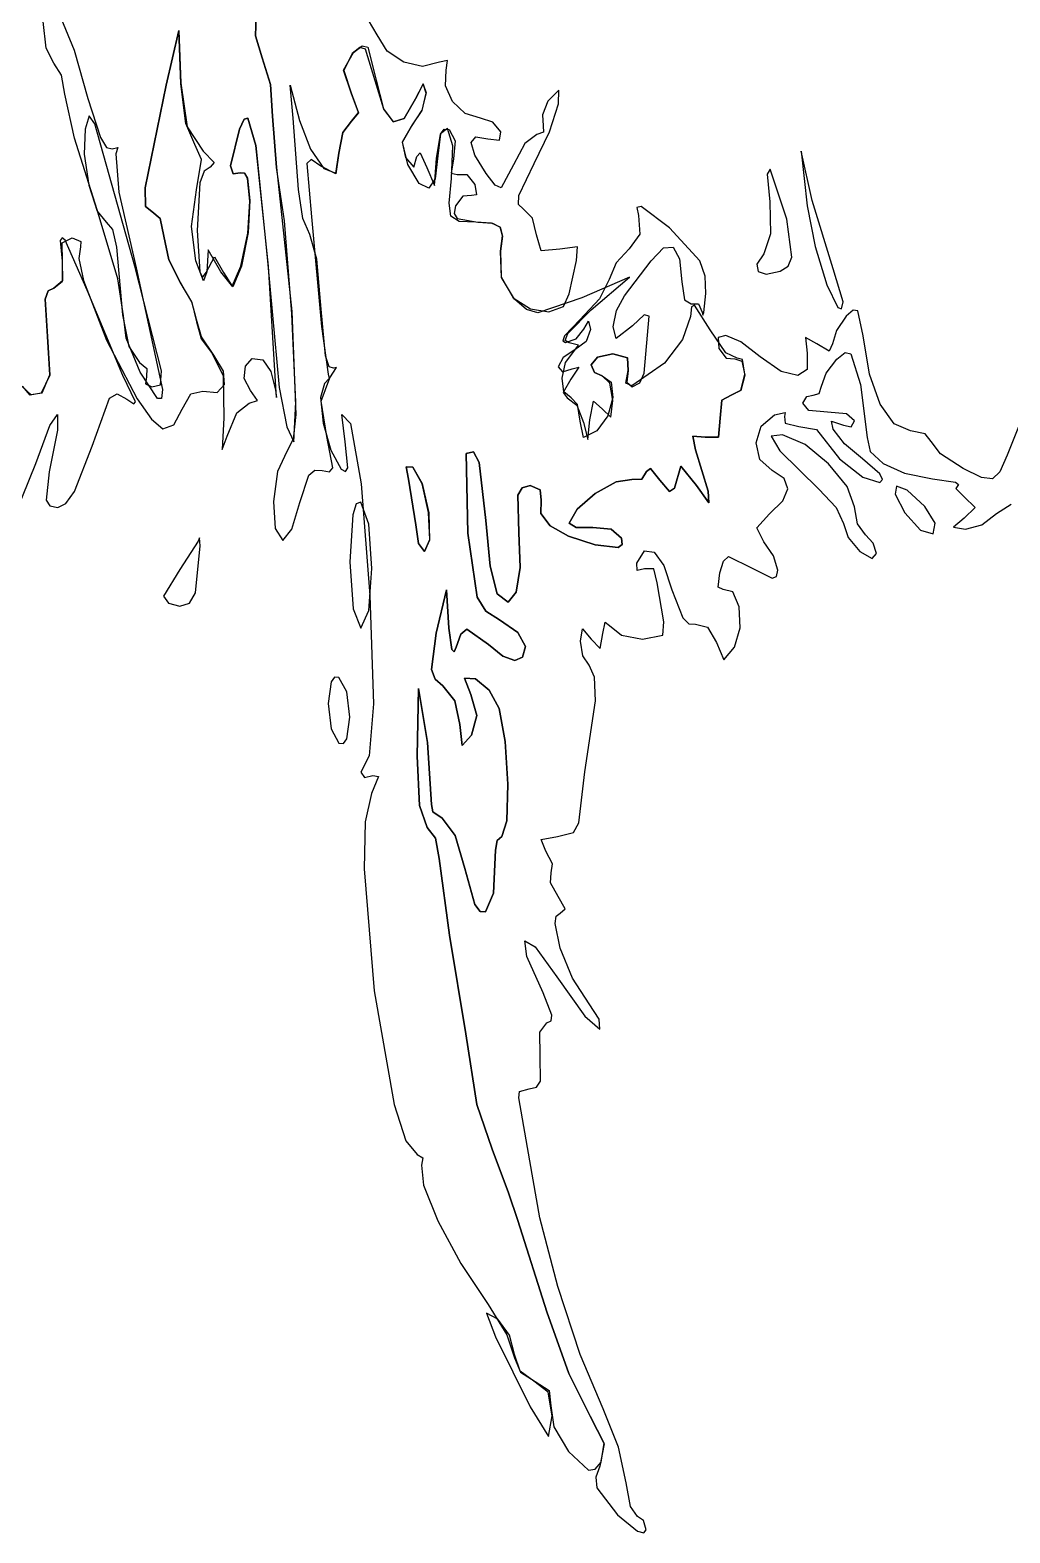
# Model space of a CAD drawing. Extents: x 21 to 195, y 1 to 197.
# Drawn here: x 53.56 to 85.08, y 0.88 to 49.22 of the extents above; entities that cross this region are included whole.
import ezdxf

# ---------------------------------------------------------------- set-up
doc = ezdxf.new("R2010")
doc.units = 0

msp = doc.modelspace()

# ---------------------------------------------------------------- linework, layer by layer
at = {"layer": 'Layer 1'}
for p, q in [((54.082323, 48.639072), (53.987381, 49.49813)), ((54.500673, 49.7419), (54.978379, 48.57857)), ((60.813051, 49.042396), (60.834361, 49.683515)), ((60.834361, 49.683515), (60.813051, 49.042396)), ((64.723121, 49.073033), (64.449983, 49.53795)), ((57.944139, 47.448843), (58.351951, 49.212733)), ((58.351951, 49.212733), (57.944139, 47.448843)), ((58.351951, 49.212733), (58.412276, 47.520104)), ((58.412981, 47.496821), (58.351951, 49.212733)), ((61.028477, 48.334669), (60.813051, 49.042396)), ((60.813051, 49.042396), (61.028477, 48.334669)), ((65.052362, 48.547504), (64.723121, 49.073033)), ((54.327812, 48.154399), (54.082323, 48.639072)), ((54.978379, 48.57857), (55.42354, 47.020218)), ((63.6505, 47.938499), (63.96994, 48.498358)), ((63.92796, 48.471546), (63.654072, 47.920772)), ((64.169701, 48.667697), (63.92796, 48.471546)), ((63.96994, 48.498358), (64.240405, 48.713194)), ((64.350323, 48.613584), (64.169701, 48.667697)), ((64.240405, 48.713194), (64.424451, 48.669764)), ((64.667382, 47.588543), (64.350323, 48.613584)), ((64.424451, 48.669764), (64.696663, 47.607946)), ((65.581166, 48.188001), (65.052362, 48.547504)), ((54.578328, 47.773355), (54.327812, 48.154399)), ((61.292752, 47.470539), (61.028477, 48.334669)), ((61.028477, 48.334669), (61.292752, 47.470539)), ((63.886685, 47.209307), (63.6505, 47.938499)), ((63.654072, 47.920772), (63.890565, 47.202251)), ((66.183126, 48.050087), (65.581166, 48.188001)), ((66.731839, 48.189324), (66.183126, 48.050087)), ((66.990029, 48.24815), (66.731839, 48.189324)), ((66.925729, 47.428586), (66.950562, 47.932854)), ((66.950562, 47.932854), (66.990029, 48.24815)), ((54.685176, 47.163446), (54.578328, 47.773355)), ((57.268878, 44.148913), (57.944139, 47.448843)), ((57.944139, 47.448843), (57.268878, 44.148913)), ((58.412276, 47.520104), (58.614417, 46.108728)), ((58.569879, 46.214208), (58.412981, 47.496821)), ((61.359383, 46.455067), (61.292752, 47.470539)), ((61.292752, 47.470539), (61.359383, 46.455067)), ((62.027897, 46.390509), (61.928061, 47.448843)), ((61.928061, 47.448843), (62.22757, 46.310076)), ((64.937291, 46.6802), (64.667382, 47.588543)), ((64.696663, 47.607946), (64.930494, 46.689626)), ((66.211448, 47.49003), (65.95855, 47.00787)), ((65.95855, 47.00787), (66.208802, 47.480461)), ((66.208802, 47.480461), (66.300039, 47.209307)), ((66.300039, 47.198018), (66.211448, 47.49003)), ((67.156187, 46.927658), (66.925729, 47.428586)), ((54.990373, 45.75079), (54.685176, 47.163446)), ((55.42354, 47.020218), (55.826281, 45.765695)), ((64.124501, 46.568221), (63.886685, 47.209307)), ((63.890565, 47.202251), (64.125912, 46.566148)), ((65.591964, 46.375003), (65.95855, 47.00787)), ((65.95855, 47.00787), (65.600932, 46.381695)), ((66.300039, 47.209307), (66.169643, 46.645215)), ((66.173789, 46.639438), (66.300039, 47.198018)), ((67.56041, 46.543741), (67.156187, 46.927658)), ((70.220814, 46.936609), (70.042881, 46.492109)), ((70.566856, 47.292595), (70.220814, 46.936609)), ((70.558422, 46.852648), (70.566856, 47.292595)), ((55.458802, 46.464328), (55.334288, 46.035262)), ((55.645923, 46.207064), (55.458802, 46.464328)), ((61.491322, 44.803008), (61.359383, 46.455067)), ((61.359383, 46.455067), (61.491322, 44.803008)), ((63.903265, 46.289614), (64.124501, 46.568221)), ((64.125912, 46.566148), (63.903265, 46.289614)), ((64.930494, 46.689626), (65.239103, 46.273784)), ((65.254493, 46.275195), (64.937291, 46.6802)), ((66.169643, 46.645215), (65.8252, 46.120281)), ((65.839311, 46.143564), (66.173789, 46.639438)), ((68.056873, 46.390509), (67.56041, 46.543741)), ((70.042881, 46.492109), (70.07053, 46.142859)), ((70.270324, 45.954442), (70.558422, 46.852648)), ((55.334288, 46.035262), (55.300404, 45.229572)), ((56.937311, 41.628006), (55.645923, 46.207064)), ((58.861715, 45.540667), (58.569879, 46.214208)), ((58.614417, 46.108728), (59.134059, 45.326531)), ((60.009302, 44.857556), (60.296816, 46.037025)), ((60.296816, 46.037025), (60.009302, 44.857556)), ((60.296816, 46.037025), (60.44808, 46.355981)), ((60.447887, 46.355733), (60.296816, 46.037025)), ((60.567441, 46.392229), (60.447887, 46.355733)), ((60.44808, 46.355981), (60.567926, 46.392626)), ((60.821397, 45.507858), (60.567441, 46.392229)), ((60.567926, 46.392626), (60.824219, 45.507858)), ((62.196525, 44.097452), (62.027897, 46.390509)), ((62.22757, 46.310076), (62.581803, 45.387429)), ((63.618573, 45.931721), (63.50004, 45.259503)), ((63.50004, 45.259503), (63.618573, 45.931721)), ((63.903265, 46.289614), (63.618573, 45.931721)), ((63.618573, 45.931721), (63.903265, 46.289614)), ((65.239103, 46.273784), (65.591964, 46.375003)), ((65.600932, 46.381695), (65.254493, 46.275195)), ((65.8252, 46.120281), (65.536407, 45.622644)), ((65.54214, 45.616117), (65.839311, 46.143564)), ((66.765089, 45.877482), (66.88791, 46.04041)), ((66.994306, 46.058545), (66.768793, 45.880701)), ((66.88791, 46.04041), (67.042284, 46.028912)), ((67.163992, 45.504683), (66.994306, 46.058545)), ((67.042284, 46.028912), (67.234372, 45.657084)), ((68.452955, 46.260863), (68.056873, 46.390509)), ((68.703515, 45.949184), (68.452955, 46.260863)), ((68.665856, 45.679794), (68.703515, 45.949184)), ((69.777372, 44.935653), (70.270324, 45.954442)), ((70.080981, 45.944024), (69.862038, 45.861342)), ((70.07053, 46.142859), (70.080981, 45.944024)), ((55.717052, 43.439874), (54.990373, 45.75079)), ((55.826281, 45.765695), (56.026642, 45.450427)), ((56.026642, 45.450427), (56.199652, 45.39885)), ((56.199652, 45.39885), (56.381377, 45.442815)), ((56.381377, 45.442815), (56.321008, 45.241511)), ((59.075542, 45.06521), (58.861715, 45.540667)), ((61.231677, 41.628006), (60.821397, 45.507858)), ((60.824219, 45.507858), (61.204161, 41.804395)), ((65.536407, 45.622644), (65.643166, 45.124742)), ((65.719366, 44.89473), (65.54214, 45.616117)), ((66.639764, 45.088405), (66.765089, 45.877482)), ((66.768793, 45.880701), (66.675042, 45.1766)), ((67.124128, 44.45023), (67.163992, 45.504683)), ((67.234372, 45.657084), (67.180926, 45.082055)), ((67.755469, 45.602227), (67.897401, 45.787104)), ((67.867867, 45.198274), (67.755469, 45.602227)), ((67.897401, 45.787104), (68.292176, 45.722347)), ((68.292176, 45.722347), (68.665856, 45.679794)), ((69.483287, 45.576297), (69.109563, 44.891202)), ((69.862038, 45.861342), (69.483287, 45.576297)), ((55.300404, 45.229572), (55.453218, 44.237152)), ((56.321008, 45.241511), (56.41617, 44.008243)), ((58.912868, 44.080166), (59.075542, 45.06521)), ((59.134059, 45.326531), (59.483662, 44.964051)), ((59.483662, 44.964051), (59.354898, 44.814297)), ((62.601266, 45.055371), (62.461241, 44.930229)), ((62.581803, 45.387429), (63.013559, 44.76773)), ((62.91337, 44.848164), (62.601266, 45.055371)), ((63.50004, 45.259503), (63.401703, 44.595045)), ((63.403776, 44.621107), (63.50004, 45.259503)), ((65.643166, 45.124742), (65.908588, 44.814032)), ((65.908588, 44.814032), (65.999119, 45.155786)), ((65.999119, 45.155786), (66.11095, 45.270439)), ((66.11095, 45.270439), (66.322264, 44.803008)), ((66.568327, 44.223261), (66.639764, 45.088405)), ((66.675042, 45.1766), (66.597602, 44.437976)), ((67.180926, 45.082055), (67.109356, 44.61533)), ((68.236085, 44.605805), (67.867867, 45.198274)), ((78.721352, 43.744674), (78.367163, 45.332175)), ((78.367163, 45.332175), (78.563308, 43.568285)), ((59.159482, 44.688515), (59.026639, 44.314719)), ((59.354898, 44.814297), (59.159482, 44.688515)), ((60.092227, 44.597906), (60.009302, 44.857556)), ((60.009302, 44.857556), (60.092227, 44.597906)), ((60.325038, 44.626619), (60.092227, 44.597906)), ((60.092227, 44.597906), (60.325038, 44.626619)), ((60.459934, 44.624973), (60.325038, 44.626619)), ((60.325038, 44.626619), (60.457153, 44.625147)), ((60.457153, 44.625147), (60.553484, 44.455891)), ((60.557072, 44.451724), (60.459934, 44.624973)), ((61.745449, 43.089361), (61.491322, 44.803008)), ((61.491322, 44.803008), (61.982742, 40.175619)), ((62.461241, 44.930229), (62.611039, 43.215507)), ((63.401703, 44.595045), (62.91337, 44.848164)), ((63.013559, 44.76773), (63.403776, 44.621107)), ((66.084343, 44.286558), (65.719366, 44.89473)), ((66.322264, 44.803008), (66.568327, 44.223261)), ((67.109356, 44.61533), (67.305809, 44.580405)), ((67.305809, 44.580405), (67.616959, 44.574584)), ((67.616959, 44.574584), (67.868843, 44.25338)), ((68.527149, 44.239583), (68.236085, 44.605805)), ((69.109563, 44.891202), (68.720713, 44.14909)), ((69.285864, 43.897118), (69.777372, 44.935653)), ((77.374181, 44.752781), (77.271964, 44.589032)), ((77.271964, 44.589032), (77.355749, 43.698107)), ((77.902202, 43.138601), (77.374181, 44.752781)), ((55.453218, 44.237152), (55.716429, 43.394751)), ((56.41617, 44.008243), (56.971178, 41.570856)), ((57.272874, 43.548998), (57.268878, 44.148913)), ((57.268878, 44.148913), (57.272874, 43.548998)), ((58.754426, 42.904533), (58.912868, 44.080166)), ((59.026639, 44.314719), (58.93862, 42.774534)), ((60.553484, 44.455891), (60.637335, 43.736251)), ((60.637467, 43.720376), (60.557072, 44.451724)), ((62.332301, 43.16162), (62.196525, 44.097452)), ((66.388895, 44.137801), (66.084343, 44.286558)), ((66.597602, 44.437976), (66.388895, 44.137801)), ((67.039285, 43.660327), (67.124128, 44.45023)), ((67.868843, 44.25338), (67.924934, 43.924855)), ((68.720713, 44.14909), (68.527149, 44.239583)), ((57.474945, 43.391896), (57.272874, 43.548998)), ((57.272874, 43.548998), (57.474945, 43.391896)), ((60.564999, 42.692497), (60.637467, 43.720376)), ((60.637335, 43.736251), (60.57368, 42.712142)), ((67.09864, 43.238526), (67.039285, 43.660327)), ((67.252187, 43.566168), (67.207616, 43.321892)), ((67.486696, 43.881949), (67.252187, 43.566168)), ((67.766184, 43.900602), (67.486696, 43.881949)), ((67.924934, 43.924855), (67.766184, 43.900602)), ((69.278003, 43.615397), (69.285864, 43.897118)), ((69.424594, 43.474799), (69.278003, 43.615397)), ((73.216737, 43.543811), (73.084495, 43.517524)), ((73.084495, 43.517524), (73.139346, 43.258899)), ((74.13418, 42.862729), (73.216737, 43.543811)), ((77.355749, 43.698107), (77.385867, 42.671832)), ((78.563308, 43.568285), (78.81415, 42.259903)), ((79.401508, 41.54475), (78.721352, 43.744674)), ((55.716429, 43.394751), (56.013738, 43.039118)), ((56.390946, 41.221694), (55.717052, 43.439874)), ((56.013738, 43.039118), (56.214689, 42.805888)), ((57.74698, 43.158666), (57.474945, 43.391896)), ((57.474945, 43.391896), (57.74698, 43.158666)), ((57.866881, 42.598145), (57.74698, 43.158666)), ((57.74698, 43.158666), (57.866881, 42.598145)), ((61.984197, 40.094965), (61.745449, 43.089361)), ((62.562003, 42.645418), (62.332301, 43.16162)), ((62.611039, 43.215507), (62.933126, 39.687727)), ((67.365825, 43.069799), (67.09864, 43.238526)), ((67.207616, 43.321892), (67.30281, 43.15871)), ((67.30281, 43.15871), (67.961976, 43.039118)), ((67.904473, 43.039118), (67.365825, 43.069799)), ((68.411173, 43.009419), (67.904473, 43.039118)), ((67.961976, 43.039118), (68.433199, 43.007831)), ((69.725028, 43.169161), (69.424594, 43.474799)), ((69.850044, 42.633071), (69.725028, 43.169161)), ((73.139346, 43.258899), (73.182297, 42.662792)), ((78.064127, 41.915344), (77.902202, 43.138601)), ((56.214689, 42.805888), (56.340763, 42.245367)), ((58.026822, 41.836277), (57.866881, 42.598145)), ((57.866881, 42.598145), (58.026822, 41.836277)), ((58.890995, 41.802984), (58.754426, 42.904533)), ((58.93862, 42.774534), (59.026198, 41.449192)), ((60.338444, 41.628006), (60.564999, 42.692497)), ((60.57368, 42.712142), (60.35961, 41.628006)), ((62.791794, 41.851359), (62.562003, 42.645418)), ((68.680144, 42.883014), (68.411173, 43.009419)), ((68.433199, 43.007831), (68.684818, 42.87878)), ((68.759541, 42.603944), (68.680144, 42.883014)), ((68.684818, 42.87878), (68.758902, 42.599182)), ((68.697518, 42.116251), (68.759541, 42.603944)), ((68.758902, 42.599182), (68.697518, 42.116251)), ((70.003502, 42.123527), (69.850044, 42.633071)), ((73.182297, 42.662792), (72.835251, 42.19104)), ((75.106128, 41.804395), (74.13418, 42.862729)), ((77.385867, 42.671832), (77.164896, 42.028409)), ((54.592636, 42.535596), (54.535791, 42.455072)), ((54.535791, 42.455072), (54.596276, 41.793812)), ((54.695804, 42.463208), (54.592636, 42.535596)), ((54.597775, 42.383921), (54.921185, 42.536762)), ((54.601921, 41.764884), (54.597775, 42.383921)), ((55.395671, 40.851894), (54.695804, 42.463208)), ((54.921185, 42.536762), (55.19666, 42.423388)), ((55.185063, 42.249954), (55.126923, 41.871674)), ((55.19666, 42.423388), (55.185063, 42.249954)), ((56.340763, 42.245367), (56.531969, 40.064847)), ((59.288223, 42.157173), (59.246948, 41.451617)), ((59.699915, 41.451617), (59.288223, 42.157173)), ((68.726534, 41.269275), (68.697518, 42.116251)), ((68.697518, 42.116251), (68.720625, 41.283386)), ((70.608869, 42.174106), (70.003502, 42.123527)), ((71.17402, 42.250306), (70.608869, 42.174106)), ((71.138036, 41.816389), (71.17402, 42.250306)), ((72.835251, 42.19104), (72.417959, 41.733443)), ((73.53728, 41.803689), (73.935737, 42.223319)), ((73.935737, 42.223319), (74.247907, 42.238929)), ((74.247907, 42.238929), (74.451531, 41.865999)), ((78.81415, 42.259903), (79.193413, 41.031591)), ((54.596276, 41.793812), (54.603332, 41.153872)), ((54.602847, 41.149066), (54.601921, 41.764884)), ((55.126923, 41.871674), (55.280269, 41.171644)), ((57.791078, 38.257653), (56.937311, 41.628006)), ((58.396048, 41.119653), (58.026822, 41.836277)), ((58.026822, 41.836277), (58.396048, 41.119653)), ((59.141732, 41.159914), (58.890995, 41.802984)), ((59.229662, 41.425864), (59.498832, 41.929102)), ((59.498832, 41.929102), (59.782818, 41.425864)), ((60.066716, 40.985597), (60.338444, 41.628006)), ((60.35961, 41.628006), (60.089559, 40.963549)), ((61.204161, 41.804395), (61.578679, 37.728486)), ((61.459219, 37.923837), (61.231677, 41.628006)), ((62.927129, 40.24688), (62.791794, 41.851359)), ((70.908378, 40.743239), (71.138036, 41.816389)), ((72.417959, 41.733443), (72.194607, 41.203614)), ((72.684262, 40.672683), (73.53728, 41.803689)), ((74.451531, 41.865999), (74.524352, 41.120006)), ((75.281001, 41.309955), (75.106128, 41.804395)), ((77.164896, 42.028409), (76.940507, 41.694163)), ((76.940507, 41.694163), (76.980834, 41.46026)), ((77.694768, 41.46467), (77.950224, 41.628789)), ((77.950224, 41.628789), (78.064127, 41.915344)), ((54.603332, 41.153872), (54.32887, 40.92245)), ((54.32887, 40.92245), (54.602847, 41.149066)), ((55.280269, 41.171644), (56.021058, 39.248254)), ((56.569011, 40.032744), (56.390946, 41.221694)), ((56.971178, 41.570856), (57.824107, 37.659253)), ((58.761746, 40.482624), (58.396048, 41.119653)), ((58.396048, 41.119653), (58.761746, 40.461193)), ((59.026198, 41.449192), (59.114535, 41.269931)), ((59.114535, 41.269931), (59.229662, 41.425864)), ((59.246948, 41.451617), (59.141732, 41.159914)), ((60.089559, 40.963549), (59.699915, 41.451617)), ((59.782818, 41.425864), (60.066716, 40.985597)), ((68.720625, 41.283386), (69.101449, 40.612711)), ((69.146605, 40.567555), (68.726534, 41.269275)), ((72.848657, 41.279814), (71.310192, 40.610947)), ((71.613934, 40.228888), (72.848657, 41.279814)), ((72.194607, 41.203614), (71.880281, 40.581314)), ((74.524352, 41.120006), (74.615061, 40.547315)), ((75.299406, 40.746061), (75.281001, 41.309955)), ((76.980834, 41.46026), (77.24566, 41.369497)), ((77.24566, 41.369497), (77.694768, 41.46467)), ((79.713717, 40.486416), (79.401508, 41.54475)), ((54.047927, 40.565483), (54.141683, 40.837216)), ((54.141683, 40.837216), (54.047927, 40.565483)), ((54.141683, 40.837216), (54.32887, 40.92245)), ((54.32887, 40.92245), (54.141683, 40.837216)), ((56.550313, 38.116807), (55.395671, 40.851894)), ((69.101449, 40.612711), (69.663132, 40.253941)), ((71.310192, 40.610947), (69.900712, 40.124643)), ((70.719162, 40.330285), (70.908378, 40.743239)), ((72.426602, 40.204591), (72.684262, 40.672683)), ((75.231364, 40.134256), (75.299406, 40.746061)), ((79.193413, 41.031591), (79.545227, 40.301158)), ((54.12814, 39.366346), (54.047927, 40.565483)), ((54.047927, 40.565483), (54.12814, 39.366346)), ((58.913926, 39.912799), (58.761746, 40.482624)), ((58.761746, 40.461193), (58.913926, 39.839774)), ((61.982742, 40.175619), (62.113711, 36.86224)), ((63.066696, 38.74237), (62.927129, 40.24688)), ((69.530157, 40.231733), (69.146605, 40.567555)), ((69.900712, 40.124643), (69.530157, 40.231733)), ((69.663132, 40.253941), (70.253225, 40.163492)), ((70.253225, 40.163492), (70.719162, 40.330285)), ((70.858857, 39.459303), (71.613934, 40.228888)), ((71.880281, 40.581314), (71.244223, 39.901863)), ((72.31949, 39.677496), (72.426602, 40.204591)), ((74.615061, 40.547315), (74.833033, 40.420447)), ((74.837956, 40.325754), (74.803753, 40.013694)), ((74.833033, 40.420447), (75.062339, 40.419653)), ((74.938734, 40.369426), (74.837956, 40.325754)), ((75.436989, 39.586127), (74.938734, 40.369426)), ((75.062339, 40.419653), (75.18052, 40.149513)), ((75.18052, 40.149513), (75.201824, 40.053712)), ((75.201824, 40.053712), (75.231364, 40.134256)), ((79.545227, 40.301158), (79.662129, 40.253213)), ((79.662129, 40.253213), (79.713717, 40.486416)), ((80.04163, 40.212947), (79.816023, 40.018633)), ((80.191599, 40.190436), (80.04163, 40.212947)), ((80.35789, 39.386455), (80.191599, 40.190436)), ((56.531969, 40.064847), (56.741607, 39.043554)), ((56.655441, 39.312459), (56.569011, 40.032744)), ((59.079511, 39.36101), (58.913926, 39.912799)), ((58.913926, 39.839774), (59.062931, 39.296055)), ((62.116649, 37.249728), (61.984197, 40.094965)), ((62.933126, 39.687727), (63.147262, 38.154907)), ((71.244223, 39.901863), (70.754302, 39.390115)), ((71.380395, 39.599533), (71.527283, 39.856267)), ((71.527283, 39.856267), (71.586065, 39.588596)), ((72.42087, 39.301215), (72.31949, 39.677496)), ((72.936852, 39.714185), (72.42087, 39.301215)), ((73.312742, 40.060134), (72.936852, 39.714185)), ((73.475676, 40.023528), (73.312742, 40.060134)), ((73.314677, 38.188421), (73.475676, 40.023528)), ((74.803753, 40.013694), (74.553413, 39.271317)), ((79.816023, 40.018633), (79.504652, 39.560727)), ((54.199974, 38.137973), (54.12814, 39.366346)), ((54.12814, 39.366346), (54.200195, 38.119937)), ((56.021058, 39.248254), (57.00672, 37.363626)), ((57.109114, 38.221229), (56.655441, 39.312459)), ((59.062931, 39.296055), (59.421221, 38.823774)), ((59.477665, 38.767682), (59.079511, 39.36101)), ((70.754302, 39.390115), (70.699313, 39.23169)), ((70.699313, 39.23169), (70.790903, 39.170202)), ((70.777271, 39.24315), (70.858857, 39.459303)), ((70.908378, 39.162793), (70.777271, 39.24315)), ((70.790903, 39.170202), (71.133671, 39.291469)), ((71.202418, 39.085138), (70.908378, 39.162793)), ((71.450245, 39.209581), (71.084767, 38.933488)), ((71.133671, 39.291469), (71.380395, 39.599533)), ((71.586065, 39.588596), (71.450245, 39.209581)), ((74.553413, 39.271317), (73.972608, 38.514387)), ((75.947018, 38.840001), (75.436989, 39.586127)), ((75.948429, 39.400081), (75.69218, 39.33448)), ((75.69218, 39.33448), (75.720623, 38.980054)), ((76.422298, 39.190051), (75.948429, 39.400081)), ((77.046715, 38.717588), (76.422298, 39.190051)), ((78.873752, 39.135629), (78.505099, 39.332127)), ((78.505099, 39.332127), (78.561897, 38.82589)), ((79.504652, 39.560727), (79.37505, 39.130338)), ((80.562313, 38.159482), (80.35789, 39.386455)), ((56.741607, 39.043554), (57.078775, 38.535554)), ((59.421221, 38.823774), (59.773558, 38.106841)), ((59.789212, 38.256369), (59.477665, 38.767682)), ((63.184353, 38.388611), (63.066696, 38.74237)), ((70.711043, 38.69135), (70.5556, 38.394443)), ((71.084767, 38.933488), (70.711043, 38.69135)), ((70.78587, 38.528146), (71.049842, 38.888685)), ((71.049842, 38.888685), (71.202418, 39.085138)), ((71.817972, 38.702153), (71.613934, 38.453004)), ((71.613934, 38.453004), (71.817972, 38.702153)), ((72.308554, 38.805782), (71.817972, 38.702153)), ((71.817972, 38.702153), (72.308554, 38.805782)), ((72.783128, 38.676136), (72.308554, 38.805782)), ((72.308554, 38.805782), (72.783128, 38.676136)), ((72.799974, 38.276615), (72.783128, 38.676136)), ((72.783128, 38.676136), (72.799974, 38.276615)), ((75.720623, 38.980054), (75.955044, 38.668022)), ((76.304118, 38.674901), (75.947018, 38.840001)), ((76.479801, 38.625777), (76.304118, 38.674901)), ((77.72707, 38.243377), (77.046715, 38.717588)), ((78.561897, 38.82589), (78.56258, 38.303151)), ((79.26635, 38.898827), (78.873752, 39.135629)), ((79.37505, 39.130338), (79.26635, 38.898827)), ((79.514397, 38.642799), (79.778656, 38.850116)), ((79.778656, 38.850116), (79.967144, 38.811735)), ((79.967144, 38.811735), (80.278867, 37.823648)), ((57.078775, 38.535554), (57.322765, 38.339939)), ((57.662931, 37.372412), (57.109114, 38.221229)), ((57.322765, 38.339939), (57.307728, 38.07024)), ((57.757702, 37.817508), (57.791078, 38.257653)), ((59.813157, 37.822546), (59.789212, 38.256369)), ((60.452429, 38.020498), (60.490535, 38.412435)), ((60.490535, 38.412435), (60.711005, 38.65885)), ((60.711005, 38.65885), (61.054936, 38.614224)), ((61.054936, 38.614224), (61.307833, 38.243939)), ((61.307833, 38.243939), (61.454633, 37.63844)), ((63.324004, 38.347523), (63.184353, 38.388611)), ((63.200531, 38.03602), (63.423531, 38.372218)), ((63.423531, 38.372218), (63.324004, 38.347523)), ((70.5556, 38.394443), (70.685202, 38.235031)), ((70.676912, 38.0287), (70.78587, 38.528146)), ((70.685202, 38.235031), (70.996572, 38.323534)), ((71.210665, 38.377157), (70.953534, 37.99157)), ((70.996572, 38.323534), (71.210665, 38.377157)), ((71.613934, 38.453004), (71.717563, 38.203855)), ((71.717563, 38.203855), (71.613934, 38.453004)), ((71.717563, 38.203855), (71.966712, 38.100226)), ((71.966712, 38.100226), (71.717563, 38.203855)), ((72.727213, 37.868969), (72.799974, 38.276615)), ((72.799974, 38.276615), (72.753848, 37.902891)), ((73.972608, 38.514387), (72.921682, 37.777434)), ((75.955044, 38.668022), (76.23709, 38.652324)), ((76.23709, 38.652324), (76.460045, 38.576653)), ((76.460045, 38.576653), (76.552826, 38.12104)), ((76.552826, 38.15914), (76.479801, 38.625777)), ((78.258331, 38.107105), (77.72707, 38.243377)), ((78.56258, 38.303151), (78.258331, 38.107105)), ((79.166867, 38.184231), (79.514397, 38.642799)), ((53.238081, 37.820429), (53.586206, 37.501093)), ((53.562592, 37.485202), (53.319925, 37.772495)), ((54.200195, 38.119937), (53.924587, 37.540015)), ((53.952456, 37.557301), (54.199974, 38.137973)), ((56.955788, 37.260306), (56.550313, 38.116807)), ((57.307728, 38.07024), (57.276727, 37.842301)), ((57.276727, 37.842301), (57.482, 37.747448)), ((57.482, 37.747448), (57.757702, 37.817508)), ((59.58125, 37.570954), (59.813157, 37.822546)), ((59.773558, 38.106841), (59.79199, 36.752261)), ((60.655591, 37.628562), (60.452429, 38.020498)), ((61.485369, 37.403445), (61.459219, 37.923837)), ((61.578679, 37.728486), (61.818772, 36.456005)), ((63.038254, 37.856456), (62.906138, 37.403291)), ((62.925585, 37.289983), (63.200531, 38.03602)), ((63.188008, 38.016794), (63.038254, 37.856456)), ((63.147262, 38.154907), (63.188008, 38.016794)), ((70.73378, 37.585743), (70.676912, 38.0287)), ((70.953534, 37.99157), (70.710822, 37.56321)), ((71.966712, 38.100226), (72.252236, 37.893873)), ((72.214274, 37.866996), (71.966712, 38.100226)), ((72.314198, 37.306476), (72.214274, 37.866996)), ((72.252236, 37.893873), (72.305158, 37.40296)), ((72.921682, 37.777434), (72.727213, 37.868969)), ((72.753848, 37.902891), (72.928385, 37.747448)), ((72.928385, 37.747448), (73.178813, 37.876918)), ((73.178813, 37.876918), (73.314677, 38.188421)), ((76.552826, 38.12104), (76.423356, 37.633942)), ((76.423886, 37.643996), (76.552826, 38.15914)), ((78.944617, 37.531504), (79.022272, 37.772495)), ((79.022272, 37.772495), (79.166867, 38.184231)), ((80.278867, 37.823648), (80.487712, 36.118672)), ((80.909282, 37.19438), (80.562313, 38.159482)), ((53.924587, 37.540015), (53.562592, 37.485202)), ((53.586206, 37.501093), (53.952456, 37.557301)), ((55.555479, 35.835391), (56.123143, 37.381794)), ((56.123143, 37.381794), (56.368627, 37.520623)), ((56.368627, 37.520623), (56.67308, 37.351278)), ((56.67308, 37.351278), (56.898919, 37.196999)), ((56.898919, 37.196999), (56.955788, 37.260306)), ((57.00672, 37.363626), (57.466155, 36.712047)), ((57.792558, 37.374954), (57.662931, 37.372412)), ((57.824107, 37.659253), (57.792558, 37.374954)), ((58.454256, 37.024606), (58.729688, 37.523831)), ((58.729688, 37.523831), (59.12524, 37.606337)), ((59.12524, 37.606337), (59.58125, 37.570954)), ((60.610788, 37.218281), (60.879781, 37.306475)), ((60.879781, 37.306475), (60.655591, 37.628562)), ((61.454633, 37.63844), (61.485369, 37.403445)), ((62.051886, 35.983558), (62.116649, 37.249728)), ((62.906138, 37.403291), (62.992833, 36.58037)), ((63.10387, 36.15395), (62.925585, 37.289983)), ((70.710822, 37.56321), (70.840645, 37.39467)), ((70.967292, 37.39467), (70.73378, 37.585743)), ((70.840645, 37.39467), (71.14787, 37.16144)), ((71.174814, 37.174757), (70.967292, 37.39467)), ((71.571248, 36.689114), (71.682461, 37.288837)), ((71.682461, 37.288837), (71.966712, 37.041892)), ((72.305158, 37.40296), (72.14476, 36.819708)), ((72.242452, 36.773075), (72.314198, 37.306476)), ((75.761898, 36.738503), (75.813844, 37.323541)), ((75.813844, 37.323541), (75.761898, 36.738503)), ((75.813844, 37.323541), (76.111853, 37.482865)), ((76.111853, 37.482865), (75.813844, 37.323541)), ((76.111853, 37.482865), (76.423886, 37.643996)), ((76.423356, 37.633942), (76.111853, 37.482865)), ((78.416199, 37.218281), (78.548315, 37.441457)), ((78.548315, 37.441457), (78.757689, 37.482865)), ((78.757689, 37.482865), (78.944617, 37.531504)), ((54.202107, 36.502594), (54.441627, 36.855713)), ((54.441627, 36.855713), (54.443881, 36.353832)), ((58.190643, 36.526968), (58.454256, 37.024606)), ((59.79199, 36.752261), (59.745336, 35.730352)), ((59.905585, 36.159947), (60.215853, 36.907395)), ((60.215853, 36.907395), (60.610788, 37.218281)), ((62.113711, 36.86224), (62.024414, 36.061312)), ((63.698301, 35.983558), (63.591145, 36.855317)), ((63.591145, 36.855317), (63.87081, 36.572697)), ((71.14787, 37.16144), (71.364873, 36.60092)), ((71.261156, 36.646075), (71.174814, 37.174757)), ((72.14476, 36.819708), (71.790323, 36.336336)), ((71.966712, 37.041892), (72.242452, 36.773075)), ((77.083586, 36.48431), (77.512382, 36.846453)), ((77.512382, 36.846453), (77.857443, 36.927592)), ((77.857443, 36.927592), (77.835527, 36.796006)), ((77.835527, 36.796006), (77.851534, 36.582972)), ((78.617812, 36.990122), (78.416199, 37.218281)), ((79.20995, 36.937117), (78.617812, 36.990122)), ((79.82493, 36.882921), (79.20995, 36.937117)), ((80.080606, 36.65172), (79.82493, 36.882921)), ((81.362877, 36.562786), (80.909282, 37.19438)), ((53.752078, 35.278002), (54.202107, 36.502594)), ((54.443881, 36.353832), (54.182115, 35.013419)), ((57.466155, 36.712047), (57.836542, 36.4016)), ((57.836542, 36.4016), (58.190643, 36.526968)), ((61.818772, 36.456005), (62.051886, 35.983558)), ((62.992833, 36.58037), (63.236294, 35.706782)), ((63.87081, 36.572697), (64.214443, 34.625258)), ((71.359978, 36.118937), (71.261156, 36.646075)), ((71.790323, 36.336336), (71.359978, 36.118937)), ((71.364873, 36.60092), (71.50325, 36.052747)), ((71.50325, 36.052747), (71.571248, 36.689114)), ((75.712553, 36.128682), (75.761898, 36.738503)), ((75.761898, 36.738503), (75.712553, 36.128682)), ((76.922581, 35.946119), (77.083586, 36.48431)), ((77.851534, 36.582972), (78.287435, 36.468628)), ((78.287435, 36.468628), (78.861758, 36.380433)), ((78.861758, 36.380433), (79.601533, 35.436399)), ((79.391631, 36.381712), (79.346144, 36.643457)), ((79.346144, 36.643457), (79.727828, 36.512725)), ((79.757792, 35.915775), (79.391631, 36.381712)), ((79.727828, 36.512725), (79.976977, 36.463557)), ((79.976977, 36.463557), (80.080606, 36.65172)), ((81.887182, 36.336336), (81.362877, 36.562786)), ((82.355407, 36.235441), (81.887182, 36.336336)), ((85.376509, 36.512725), (84.994098, 35.547877)), ((54.993592, 34.376213), (55.555479, 35.835391)), ((59.745336, 35.730352), (59.905585, 36.159947)), ((62.024414, 36.061312), (61.826108, 35.663941)), ((63.296972, 35.147871), (63.10387, 36.15395)), ((63.781645, 35.14571), (63.698301, 35.983558)), ((74.966031, 35.722855), (74.885465, 36.166297)), ((74.885465, 36.166297), (75.281414, 36.125022)), ((75.281414, 36.125022), (74.885465, 36.166297)), ((74.885465, 36.166297), (74.966031, 35.722855)), ((75.281414, 36.125022), (75.712553, 36.128682)), ((75.712553, 36.128682), (75.281414, 36.125022)), ((77.037074, 35.409715), (76.922581, 35.946119)), ((77.762502, 36.199811), (77.404079, 36.156816)), ((77.404079, 36.156816), (77.679599, 35.692869)), ((78.494693, 35.889383), (77.762502, 36.199811)), ((79.250431, 35.276106), (78.494693, 35.889383)), ((80.338134, 35.43393), (79.757792, 35.915775)), ((80.487712, 36.118672), (80.589361, 35.671394)), ((82.550052, 35.99273), (82.355407, 36.235441)), ((82.852868, 35.593297), (82.550052, 35.99273)), ((61.826108, 35.663941), (61.526732, 35.019995)), ((63.236294, 35.706782), (63.574476, 35.101613)), ((67.58909, 35.601499), (67.824216, 35.659664)), ((67.824216, 35.659664), (67.58909, 35.601499)), ((67.63989, 33.042448), (67.58909, 35.601499)), ((67.58909, 35.601499), (67.63989, 33.042448)), ((67.824216, 35.659664), (68.01013, 35.313544)), ((68.01013, 35.313544), (67.824216, 35.659664)), ((68.01013, 35.313544), (68.222679, 33.447084)), ((68.222679, 33.447084), (68.01013, 35.313544)), ((75.380192, 34.396057), (74.966031, 35.722855)), ((74.966031, 35.722855), (75.380192, 34.396057)), ((77.434771, 35.05293), (77.037074, 35.409715)), ((77.679599, 35.692869), (78.934078, 34.460968)), ((79.601533, 35.436399), (80.354538, 34.83994)), ((80.900638, 34.949037), (80.338134, 35.43393)), ((80.589361, 35.671394), (81.008544, 35.27809)), ((83.580869, 35.116077), (82.852868, 35.593297)), ((84.994098, 35.547877), (84.757158, 35.012145)), ((53.093971, 33.65853), (53.752078, 35.278002)), ((54.182115, 35.013419), (54.081617, 34.101487)), ((61.526732, 35.019995), (61.39325, 34.060433)), ((62.238859, 34.027404), (62.531356, 34.909834)), ((62.531356, 34.909834), (62.726966, 35.070343)), ((62.726966, 35.070343), (62.963817, 35.055399)), ((62.963817, 35.055399), (63.199269, 35.011693)), ((63.199269, 35.011693), (63.296972, 35.147871)), ((63.574476, 35.101613), (63.714375, 35.02441)), ((63.714375, 35.02441), (63.781645, 35.14571)), ((65.733125, 34.777763), (65.656792, 35.171551)), ((65.656792, 35.171551), (65.870708, 35.162644)), ((65.870708, 35.162644), (65.656792, 35.171551)), ((65.656792, 35.171551), (65.733125, 34.777763)), ((65.870708, 35.162644), (66.176919, 34.635858)), ((66.175007, 34.623759), (65.870708, 35.162644)), ((73.2454, 34.772912), (73.388407, 35.024355)), ((73.388407, 35.024355), (73.2454, 34.772912)), ((73.388407, 35.024355), (73.519773, 35.120883)), ((73.519773, 35.120883), (73.388407, 35.024355)), ((73.519773, 35.120883), (73.820208, 34.748835)), ((73.820208, 34.748835), (73.519773, 35.120883)), ((74.294694, 34.484251), (74.493705, 35.199729)), ((74.493705, 35.199729), (74.294694, 34.484251)), ((74.493705, 35.199729), (74.999897, 34.572446)), ((74.999897, 34.572446), (74.493705, 35.199729)), ((77.824662, 34.800561), (77.434771, 35.05293)), ((79.841731, 34.547272), (79.250431, 35.276106)), ((80.354538, 34.83994), (80.901168, 34.66946)), ((80.980377, 34.771049), (80.900638, 34.949037)), ((81.008544, 35.27809), (81.69198, 34.972496)), ((81.69198, 34.972496), (82.586388, 34.788346)), ((84.171624, 34.833254), (83.580869, 35.116077)), ((84.52336, 34.786274), (84.171624, 34.833254)), ((84.757158, 35.012145), (84.52336, 34.786274)), ((54.716386, 33.996371), (54.993592, 34.376213)), ((64.214443, 34.625258), (64.493419, 31.040741)), ((65.969486, 33.308795), (65.733125, 34.777763)), ((65.733125, 34.777763), (65.969486, 33.308795)), ((66.380252, 33.706156), (66.175007, 34.623759)), ((66.176919, 34.635858), (66.388939, 33.693676)), ((69.254731, 34.265441), (69.390937, 34.504371)), ((69.390937, 34.504371), (69.254731, 34.265441)), ((69.390937, 34.504371), (69.64508, 34.572446)), ((69.64508, 34.572446), (69.390937, 34.504371)), ((69.64508, 34.572446), (69.974178, 34.43623)), ((69.974178, 34.43623), (69.64508, 34.572446)), ((69.974178, 34.43623), (69.999269, 34.099723)), ((69.999269, 34.099723), (69.974178, 34.43623)), ((71.74358, 34.315139), (72.412734, 34.69319)), ((72.412734, 34.69319), (71.74358, 34.315139)), ((72.412734, 34.69319), (72.91639, 34.771766)), ((72.91639, 34.771766), (72.412734, 34.69319)), ((72.91639, 34.771766), (73.2454, 34.772912)), ((73.2454, 34.772912), (72.91639, 34.771766)), ((73.820208, 34.748835), (74.134048, 34.377889)), ((74.134048, 34.377889), (73.820208, 34.748835)), ((74.134048, 34.377889), (74.294694, 34.484251)), ((74.294694, 34.484251), (74.134048, 34.377889)), ((74.999897, 34.572446), (75.396287, 34.014748)), ((75.396287, 34.014748), (74.999897, 34.572446)), ((75.396287, 34.014748), (75.380192, 34.396057)), ((75.380192, 34.396057), (75.396287, 34.014748)), ((77.778812, 34.079792), (77.938758, 34.46723)), ((77.938758, 34.46723), (77.824662, 34.800561)), ((78.934078, 34.460968), (79.49473, 33.870065)), ((80.080606, 33.890173), (79.841731, 34.547272)), ((80.901168, 34.66946), (80.980377, 34.771049)), ((81.437831, 34.548237), (81.390305, 34.298145)), ((81.776531, 34.423083), (81.437831, 34.548237)), ((82.341913, 33.901815), (81.776531, 34.423083)), ((82.586388, 34.788346), (83.329074, 34.678279)), ((83.329074, 34.678279), (83.431997, 34.606313)), ((83.431997, 34.606313), (83.33829, 34.472786)), ((83.33829, 34.472786), (83.608386, 34.214376)), ((54.081617, 34.101487), (54.203099, 33.919035)), ((54.203099, 33.919035), (54.451284, 33.86689)), ((54.451284, 33.86689), (54.716386, 33.996371)), ((61.39325, 34.060433), (61.443918, 33.188779)), ((61.985388, 33.166626), (62.238859, 34.027404)), ((64.057457, 33.988582), (63.946525, 33.635335)), ((64.205596, 34.043279), (64.057457, 33.988582)), ((64.454745, 33.325508), (64.205596, 34.043279)), ((69.286658, 33.066789), (69.254731, 34.265441)), ((69.254731, 34.265441), (69.286658, 33.066789)), ((69.999269, 34.099723), (69.990847, 33.672697)), ((69.990847, 33.672697), (69.999269, 34.099723)), ((71.158828, 33.813064), (71.74358, 34.315139)), ((71.74358, 34.315139), (71.158828, 33.813064)), ((77.346576, 33.665101), (77.778812, 34.079792)), ((79.49473, 33.870065), (79.727828, 33.355362)), ((80.184235, 33.340722), (80.080606, 33.890173)), ((81.390305, 34.298145), (81.698446, 33.693676)), ((82.677669, 33.364137), (82.341913, 33.901815)), ((83.608386, 34.214376), (83.961076, 33.86689)), ((83.961076, 33.86689), (83.608386, 33.519404)), ((84.649434, 33.669687), (85.120966, 33.975016)), ((63.946525, 33.635335), (63.852818, 32.123814)), ((66.425887, 32.84008), (66.380252, 33.706156)), ((66.388939, 33.693676), (66.408121, 32.819404)), ((68.222679, 33.447084), (68.359689, 31.977279)), ((68.359689, 31.977279), (68.222679, 33.447084)), ((69.990847, 33.672697), (70.290135, 33.280926)), ((70.290135, 33.280926), (69.990847, 33.672697)), ((70.908378, 33.362417), (71.158828, 33.813064)), ((71.158828, 33.813064), (70.908378, 33.362417)), ((71.131951, 33.221439), (70.908378, 33.362417)), ((70.908378, 33.362417), (71.131951, 33.221439)), ((76.940353, 33.210723), (77.346576, 33.665101)), ((79.727828, 33.355362), (79.883271, 32.901204)), ((81.698446, 33.693676), (82.20433, 33.133994)), ((82.611788, 33.023045), (82.677669, 33.364137)), ((83.608386, 33.519404), (83.270601, 33.231493)), ((84.182841, 33.312191), (84.649434, 33.669687)), ((59.014159, 32.894898), (58.97284, 32.783509)), ((59.031401, 32.632167), (59.014159, 32.894898)), ((61.443918, 33.188779), (61.696992, 32.808556)), ((61.696992, 32.808556), (61.985388, 33.166626)), ((64.558374, 31.905797), (64.454745, 33.325508)), ((66.052345, 32.706339), (65.969486, 33.308795)), ((65.969486, 33.308795), (66.052345, 32.706339)), ((67.945837, 30.984914), (67.63989, 33.042448)), ((67.63989, 33.042448), (67.945837, 30.984914)), ((69.331543, 31.934571), (69.286658, 33.066789)), ((69.286658, 33.066789), (69.331543, 31.934571)), ((70.290135, 33.280926), (70.878348, 32.939955)), ((70.878348, 32.939955), (70.290135, 33.280926)), ((70.878348, 32.939955), (71.736701, 32.665328)), ((71.736701, 32.665328), (70.878348, 32.939955)), ((71.66932, 33.227303), (71.131951, 33.221439)), ((71.131951, 33.221439), (71.66932, 33.227303)), ((72.25233, 33.171212), (71.66932, 33.227303)), ((71.66932, 33.227303), (72.25233, 33.171212)), ((72.585837, 32.881228), (72.25233, 33.171212)), ((72.25233, 33.171212), (72.585837, 32.881228)), ((72.605858, 32.680409), (72.585837, 32.881228)), ((72.585837, 32.881228), (72.605858, 32.680409)), ((77.170187, 32.761637), (76.940353, 33.210723)), ((79.883271, 32.901204), (80.256995, 32.455778)), ((80.433384, 32.984945), (80.184235, 33.340722)), ((80.682533, 32.720714), (80.433384, 32.984945)), ((82.20433, 33.133994), (82.611788, 33.023045)), ((83.270601, 33.231493), (83.653542, 33.166626)), ((83.653542, 33.166626), (84.182841, 33.312191)), ((58.97284, 32.783509), (58.384759, 31.876164)), ((58.889187, 31.118573), (59.031401, 32.632167)), ((66.251356, 32.455778), (66.052345, 32.706339)), ((66.052345, 32.706339), (66.251356, 32.455778)), ((66.251356, 32.455778), (66.425887, 32.84008)), ((66.408121, 32.819404), (66.251356, 32.455778)), ((71.736701, 32.665328), (72.482473, 32.580397)), ((72.482473, 32.580397), (71.736701, 32.665328)), ((72.482473, 32.580397), (72.605858, 32.680409)), ((72.605858, 32.680409), (72.482473, 32.580397)), ((73.076199, 32.080422), (73.327603, 32.473086)), ((73.327603, 32.473086), (73.634338, 32.43514)), ((73.634338, 32.43514), (73.945901, 32.004817)), ((77.48169, 32.30889), (77.170187, 32.761637)), ((80.256995, 32.455778), (80.646726, 32.231235)), ((80.646726, 32.231235), (80.786162, 32.391925)), ((80.786162, 32.391925), (80.682533, 32.720714)), ((63.852818, 32.123814), (63.95552, 30.608853)), ((64.454745, 30.550115), (64.558374, 31.905797)), ((68.359689, 31.977279), (68.587452, 31.089822)), ((68.587452, 31.089822), (68.359689, 31.977279)), ((69.199918, 31.142738), (69.331543, 31.934571)), ((69.331543, 31.934571), (69.199918, 31.142738)), ((73.087664, 31.844149), (73.076199, 32.080422)), ((73.945901, 32.004817), (74.211791, 31.220349)), ((75.748139, 31.761511), (75.872207, 32.142914)), ((75.872207, 32.142914), (76.032919, 32.289664)), ((76.032919, 32.289664), (76.773312, 31.930139)), ((76.773312, 31.930139), (77.437373, 31.591913)), ((77.61116, 31.847942), (77.48169, 32.30889)), ((58.384759, 31.876164), (57.855592, 31.019619)), ((73.331963, 31.898389), (73.087664, 31.844149)), ((73.623093, 31.890275), (73.331963, 31.898389)), ((73.730602, 31.447186), (73.623093, 31.890275)), ((73.944738, 30.191649), (73.730602, 31.447186)), ((75.701925, 31.307971), (75.748139, 31.761511)), ((77.437373, 31.591913), (77.572173, 31.646968)), ((77.572173, 31.646968), (77.61116, 31.847942)), ((57.855592, 31.019619), (58.011035, 30.788152)), ((58.689543, 30.791261), (58.889187, 31.118573)), ((64.493419, 31.040741), (64.610932, 27.547704)), ((66.630592, 29.828993), (66.956912, 31.221055)), ((66.956912, 31.221055), (66.630592, 29.828993)), ((66.956912, 31.221055), (67.033464, 29.986332)), ((67.033464, 29.986332), (66.956912, 31.221055)), ((68.225082, 30.531964), (67.945837, 30.984914)), ((67.945837, 30.984914), (68.225082, 30.531964)), ((68.587452, 31.089822), (68.936862, 30.81869)), ((68.936862, 30.81869), (68.587452, 31.089822)), ((68.936862, 30.81869), (69.199918, 31.142738)), ((69.199918, 31.142738), (68.936862, 30.81869)), ((74.211791, 31.220349), (74.555529, 30.318605)), ((75.854678, 31.225641), (75.701925, 31.307971)), ((76.171054, 31.156855), (75.854678, 31.225641)), ((76.370616, 30.666356), (76.171054, 31.156855)), ((58.011035, 30.788152), (58.384759, 30.691888)), ((58.384759, 30.691888), (58.689543, 30.791261)), ((63.95552, 30.608853), (64.205596, 29.986332)), ((64.205596, 29.986332), (64.454745, 30.550115)), ((68.666121, 30.251621), (68.225082, 30.531964)), ((68.225082, 30.531964), (68.666121, 30.251621)), ((76.405343, 29.993095), (76.370616, 30.666356)), ((67.033464, 29.986332), (67.134712, 29.295593)), ((67.134712, 29.295593), (67.033464, 29.986332)), ((69.253144, 29.845441), (68.666121, 30.251621)), ((68.666121, 30.251621), (69.253144, 29.845441)), ((71.98929, 29.809943), (72.064872, 30.17864)), ((72.064872, 30.17864), (72.200251, 30.074526)), ((72.200251, 30.074526), (72.587513, 29.763024)), ((73.916957, 29.755836), (73.944738, 30.191649)), ((74.555529, 30.318605), (74.756949, 30.126115)), ((74.756949, 30.126115), (74.970969, 30.116154)), ((74.970969, 30.116154), (75.356556, 30.018082)), ((75.356556, 30.018082), (75.6416, 29.521018)), ((76.227212, 29.376026), (76.405343, 29.993095)), ((66.475987, 28.653184), (66.630592, 29.828993)), ((66.630592, 29.828993), (66.475987, 28.653184)), ((67.270884, 29.36897), (67.421261, 29.796593)), ((67.421261, 29.796593), (67.270884, 29.36897)), ((67.421261, 29.796593), (67.61083, 29.950966)), ((67.61083, 29.950966), (67.421261, 29.796593)), ((67.61083, 29.950966), (68.31299, 29.457165)), ((68.31299, 29.457165), (67.61083, 29.950966)), ((69.497266, 29.400368), (69.253144, 29.845441)), ((69.253144, 29.845441), (69.497266, 29.400368)), ((71.266448, 29.566173), (71.331579, 29.963666)), ((71.346793, 29.092878), (71.266448, 29.566173)), ((71.331579, 29.963666), (71.613934, 29.633554)), ((71.613934, 29.633554), (71.89792, 29.336515)), ((71.89792, 29.336515), (71.98929, 29.809943)), ((72.587513, 29.763024), (73.268463, 29.633554)), ((73.268463, 29.633554), (73.916957, 29.755836)), ((75.6416, 29.521018), (75.881886, 28.965922)), ((67.134712, 29.295593), (67.202335, 29.226614)), ((67.202335, 29.226614), (67.134712, 29.295593)), ((67.202335, 29.226614), (67.270884, 29.36897)), ((67.270884, 29.36897), (67.202335, 29.226614)), ((68.31299, 29.457165), (68.774854, 29.083612)), ((68.774854, 29.083612), (68.31299, 29.457165)), ((68.774854, 29.083612), (69.151191, 28.948415)), ((69.151191, 28.948415), (68.774854, 29.083612)), ((69.151191, 28.948415), (69.404496, 29.053394)), ((69.404496, 29.053394), (69.151191, 28.948415)), ((69.404496, 29.053394), (69.497266, 29.400368)), ((69.497266, 29.400368), (69.404496, 29.053394)), ((71.547259, 28.792884), (71.346793, 29.092878)), ((75.881886, 28.965922), (76.227212, 29.376026)), ((66.590011, 28.344977), (66.475987, 28.653184)), ((66.475987, 28.653184), (66.590011, 28.344977)), ((71.72216, 28.41335), (71.547259, 28.792884)), ((63.246657, 28.257147), (63.147262, 27.558514)), ((63.3583, 28.407678), (63.246657, 28.257147)), ((63.50004, 28.398831), (63.3583, 28.407678)), ((63.749189, 27.933958), (63.50004, 28.398831)), ((66.011114, 25.870471), (66.052389, 28.046053)), ((66.052389, 28.046053), (66.011114, 25.870471)), ((66.052389, 28.046053), (66.343783, 26.304741)), ((66.343783, 26.304741), (66.052389, 28.046053)), ((66.842612, 28.135659), (66.590011, 28.344977)), ((66.590011, 28.344977), (66.842612, 28.135659)), ((67.225773, 27.643181), (66.842612, 28.135659)), ((66.842612, 28.135659), (67.225773, 27.643181)), ((67.888246, 28.358262), (67.540451, 28.382383)), ((67.540451, 28.382383), (67.740079, 27.856964)), ((67.740079, 27.856964), (67.540451, 28.382383)), ((67.540451, 28.382383), (67.888246, 28.358262)), ((68.330365, 27.992739), (67.888246, 28.358262)), ((67.888246, 28.358262), (68.330365, 27.992739)), ((71.754781, 27.64759), (71.72216, 28.41335)), ((63.147262, 27.558514), (63.250891, 26.747036)), ((63.852818, 27.12248), (63.749189, 27.933958)), ((67.391181, 26.881886), (67.225773, 27.643181)), ((67.225773, 27.643181), (67.391181, 26.881886)), ((67.740079, 27.856964), (67.936797, 27.176676)), ((67.936797, 27.176676), (67.740079, 27.856964)), ((68.657654, 27.396236), (68.330365, 27.992739)), ((68.330365, 27.992739), (68.657654, 27.396236)), ((71.409323, 25.359296), (71.754781, 27.64759)), ((63.753423, 26.423847), (63.852818, 27.12248)), ((64.610932, 27.547704), (64.47018, 25.874704)), ((67.936797, 27.176676), (67.759129, 26.54216)), ((67.759129, 26.54216), (67.936797, 27.176676)), ((68.845514, 26.340581), (68.657654, 27.396236)), ((68.657654, 27.396236), (68.845514, 26.340581)), ((63.250891, 26.747036), (63.50004, 26.282163)), ((67.464295, 26.211166), (67.391181, 26.881886)), ((67.391181, 26.881886), (67.464295, 26.211166)), ((63.50004, 26.282163), (63.64178, 26.273316)), ((63.64178, 26.273316), (63.753423, 26.423847)), ((66.343783, 26.304741), (66.481014, 24.312956)), ((66.481014, 24.312956), (66.343783, 26.304741)), ((67.759129, 26.54216), (67.464295, 26.211166)), ((67.464295, 26.211166), (67.759129, 26.54216)), ((68.929161, 24.972651), (68.845514, 26.340581)), ((68.845514, 26.340581), (68.929161, 24.972651)), ((64.47018, 25.874704), (64.205596, 25.35859)), ((66.087137, 24.284249), (66.011114, 25.870471)), ((66.011114, 25.870471), (66.087137, 24.284249)), ((64.205596, 25.35859), (64.319587, 25.179908)), ((64.319587, 25.179908), (64.593652, 25.245701)), ((64.768189, 25.21254), (64.54638, 24.672437)), ((64.593652, 25.245701), (64.768189, 25.21254)), ((71.210003, 23.724523), (71.409323, 25.359296)), ((64.54638, 24.672437), (64.345757, 23.754043)), ((68.89831, 23.788342), (68.929161, 24.972651)), ((68.929161, 24.972651), (68.89831, 23.788342)), ((66.337786, 23.572475), (66.087137, 24.284249)), ((66.087137, 24.284249), (66.337786, 23.572475)), ((66.481014, 24.312956), (66.516292, 24.081093)), ((66.516292, 24.081093), (66.481014, 24.312956)), ((64.345757, 23.754043), (64.311016, 22.241047)), ((66.516292, 24.081093), (66.81827, 23.8741)), ((66.81827, 23.8741), (66.516292, 24.081093)), ((66.81827, 23.8741), (67.236973, 23.319181)), ((67.236973, 23.319181), (66.81827, 23.8741)), ((68.742674, 23.28355), (68.89831, 23.788342)), ((68.89831, 23.788342), (68.742674, 23.28355)), ((71.043492, 23.41302), (71.210003, 23.724523)), ((66.603913, 23.228032), (66.337786, 23.572475)), ((66.337786, 23.572475), (66.603913, 23.228032)), ((66.725842, 22.572702), (66.603913, 23.228032)), ((66.603913, 23.228032), (66.725842, 22.572702)), ((67.236973, 23.319181), (67.552754, 22.24991)), ((67.552754, 22.24991), (67.236973, 23.319181)), ((68.588378, 23.153948), (68.742674, 23.28355)), ((68.742674, 23.28355), (68.588378, 23.153948)), ((70.001915, 23.186007), (70.527731, 23.28355)), ((70.527731, 23.28355), (71.043492, 23.41302)), ((68.468394, 21.461766), (68.533829, 22.842578)), ((68.533829, 22.842578), (68.468394, 21.461766)), ((68.533829, 22.842578), (68.588378, 23.153948)), ((68.588378, 23.153948), (68.533829, 22.842578)), ((70.156608, 22.810122), (70.001915, 23.186007)), ((70.368275, 22.410116), (70.156608, 22.810122)), ((64.311016, 22.241047), (64.62721, 18.315289)), ((67.057453, 20.108548), (66.725842, 22.572702)), ((66.725842, 22.572702), (67.057453, 20.108548)), ((67.552754, 22.24991), (67.872387, 21.101635)), ((67.872387, 21.101635), (67.552754, 22.24991)), ((70.325942, 22.113033), (70.368275, 22.410116)), ((70.298998, 21.797208), (70.325942, 22.113033)), ((70.548544, 21.351738), (70.298998, 21.797208)), ((68.212757, 20.860186), (68.468394, 21.461766)), ((68.468394, 21.461766), (68.212757, 20.860186)), ((70.777762, 20.955656), (70.548544, 21.351738)), ((67.872387, 21.101635), (68.046572, 20.871544)), ((68.046572, 20.871544), (67.872387, 21.101635)), ((68.046572, 20.871544), (68.212757, 20.860186)), ((68.212757, 20.860186), (68.046572, 20.871544)), ((70.486934, 20.725187), (70.616983, 20.814104)), ((70.616983, 20.814104), (70.777762, 20.955656)), ((70.450841, 20.483242), (70.486934, 20.725187)), ((70.613147, 19.689095), (70.450841, 20.483242)), ((67.579918, 16.933546), (67.057453, 20.108548)), ((67.057453, 20.108548), (67.579918, 16.933546)), ((69.547647, 19.424175), (69.476011, 19.931674)), ((69.476011, 19.931674), (69.811172, 19.730155)), ((70.07053, 18.259286), (69.547647, 19.424175)), ((69.811172, 19.730155), (70.508681, 18.767992)), ((71.009146, 18.729318), (70.613147, 19.689095)), ((70.508681, 18.767992), (71.403678, 17.5039)), ((71.544084, 17.901569), (71.009146, 18.729318)), ((64.62721, 18.315289), (65.271024, 14.663243)), ((70.344462, 17.537987), (70.07053, 18.259286)), ((71.866214, 17.407636), (71.544084, 17.901569)), ((70.321455, 17.350293), (70.344462, 17.537987)), ((71.403678, 17.5039), (71.888043, 17.090179)), ((71.888043, 17.090179), (71.866214, 17.407636)), ((67.933357, 14.665536), (67.579918, 16.933546)), ((67.579918, 16.933546), (67.933357, 14.665536)), ((69.960199, 16.992901), (70.190828, 17.286324)), ((69.974575, 16.22799), (69.960199, 16.992901)), ((70.190828, 17.286324), (70.321455, 17.350293)), ((69.985952, 15.409236), (69.974575, 16.22799)), ((69.284894, 14.875439), (69.308794, 15.083269)), ((69.308794, 15.083269), (69.622149, 15.169656)), ((69.622149, 15.169656), (69.854024, 15.226426)), ((69.854024, 15.226426), (69.985952, 15.409236)), ((65.271024, 14.663243), (65.645809, 13.492387)), ((68.424115, 13.229377), (67.933357, 14.665536)), ((67.933357, 14.665536), (68.424115, 13.229377)), ((69.639436, 12.846966), (69.284894, 14.875439)), ((65.645809, 13.492387), (66.018522, 13.052988)), ((66.018522, 13.052988), (66.2006, 12.952843)), ((68.949755, 11.818265), (68.424115, 13.229377)), ((68.424115, 13.229377), (68.949755, 11.818265)), ((66.2006, 12.952843), (66.153283, 12.712204)), ((66.153283, 12.712204), (66.215245, 12.070408)), ((69.959565, 11.013589), (69.639436, 12.846966)), ((66.215245, 12.070408), (66.682053, 10.92534)), ((69.248205, 10.93632), (68.949755, 11.818265)), ((68.949755, 11.818265), (69.248205, 10.93632)), ((66.682053, 10.92534), (67.421845, 9.552135)), ((70.181655, 7.994857), (69.248205, 10.93632)), ((69.248205, 10.93632), (70.181655, 7.994857)), ((70.538887, 8.806423), (69.959565, 11.013589)), ((67.421845, 9.552135), (68.30276, 8.225927)), ((71.25824, 6.627831), (70.538887, 8.806423)), ((68.30276, 8.225927), (68.897191, 7.260638)), ((68.613557, 7.762729), (68.249093, 7.95636)), ((68.249093, 7.95636), (68.533124, 7.188759)), ((68.98856, 7.247276), (68.613557, 7.762729)), ((70.892723, 6.009555), (70.181655, 7.994857)), ((70.181655, 7.994857), (70.890915, 6.012068)), ((68.897191, 7.260638), (69.144488, 6.51707)), ((68.533124, 7.188759), (69.649313, 4.939094)), ((69.144488, 6.626784), (68.98856, 7.247276)), ((69.328947, 6.087386), (69.144488, 6.626784)), ((69.144488, 6.51707), (69.339751, 6.052373)), ((71.998462, 4.88018), (71.25824, 6.627831)), ((69.772433, 5.767064), (69.328947, 6.087386)), ((69.339751, 6.052373), (69.809122, 5.757539)), ((70.890915, 6.012068), (71.581126, 4.63253)), ((71.587123, 4.624063), (70.892723, 6.009555)), ((70.234043, 5.407892), (69.772433, 5.767064)), ((69.809122, 5.757539), (70.256929, 5.469672)), ((70.358044, 4.653697), (70.234043, 5.407892)), ((70.256929, 5.469672), (70.315005, 4.976488)), ((69.649313, 4.939094), (70.235322, 3.983992)), ((70.315005, 4.976488), (70.414709, 4.294701)), ((72.487545, 3.647221), (71.998462, 4.88018)), ((70.235322, 3.983992), (70.358044, 4.653697)), ((71.581126, 4.63253), (72.033475, 3.747939)), ((72.026111, 3.772854), (71.587123, 4.624063)), ((70.414709, 4.294701), (70.877686, 3.507874)), ((70.877686, 3.507874), (71.526401, 2.905461)), ((72.033475, 3.747939), (71.895804, 3.035857)), ((71.934609, 3.155801), (72.026111, 3.772854)), ((72.739296, 2.498929), (72.487545, 3.647221)), ((71.526401, 2.905461), (71.736475, 2.932057)), ((71.736475, 2.932057), (71.934609, 3.155801)), ((71.895804, 3.035857), (71.758953, 2.676982)), ((71.758953, 2.676982), (71.793189, 2.333652)), ((72.879657, 1.730887), (72.739296, 2.498929)), ((71.793189, 2.333652), (72.456015, 1.467406)), ((72.456015, 1.467406), (73.107023, 0.943398)), ((73.100188, 1.411314), (72.879657, 1.730887)), ((73.296288, 1.284182), (73.100188, 1.411314)), ((73.377824, 0.978455), (73.296288, 1.284182)), ((73.30508, 0.883057), (73.377824, 0.978455)), ((73.107023, 0.943398), (73.30508, 0.883057))]:
    msp.add_line(p, q, dxfattribs=at)

doc.saveas('drawing.dxf')
